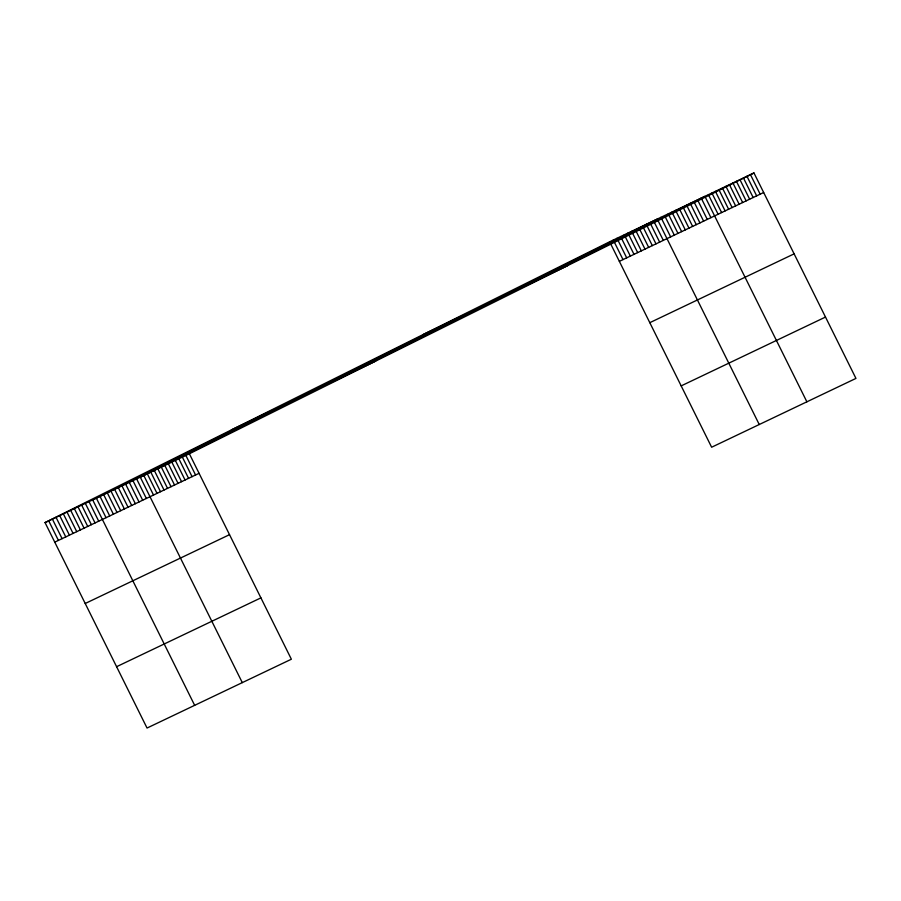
<?xml version="1.0" encoding="UTF-8"?>
<svg xmlns="http://www.w3.org/2000/svg" width="901" height="901" viewBox="0 0 901 901"><rect width="100%" height="100%" fill="white"/><g stroke="black" fill="none" stroke-linecap="round" stroke-linejoin="round"><path stroke-width="1.35" d="M45.05 522.591L189.368 453.766L291.361 659.217L147.043 728.042L45.05 522.591L609.639 241.783L753.957 172.958L855.95 378.409L711.632 447.234L609.639 241.783M189.368 453.766L753.957 172.958M423.324 334.451L567.653 265.615M231.366 429.923L375.683 361.098M619.347 261.346L763.665 192.51M54.758 542.154L199.076 473.318M649.801 322.682L794.119 253.857M85.212 603.501L229.53 534.665M681.179 385.887L825.496 317.062M116.589 666.706L260.907 597.87M750.454 174.625L760.162 194.177M746.952 176.292L756.66 195.855M743.449 177.97L753.157 197.522M739.946 179.637L749.655 199.2M736.432 181.315L746.141 200.867M732.93 182.982L742.638 202.545M729.427 184.649L739.135 204.212M725.924 186.327L735.633 205.879M722.422 187.994L732.13 207.557M718.908 189.672L728.616 209.223M715.405 191.339L725.114 210.902M711.903 193.017L721.611 212.568M708.4 194.684L718.108 214.247M806.879 401.812L704.897 196.35L140.297 477.17L242.29 682.62M701.226 198.107L710.934 217.659M697.565 199.853L707.274 219.405M693.905 201.599L703.613 221.15M690.234 203.344L699.942 222.907M686.573 205.09L696.282 224.653M682.913 206.836L692.621 226.399M679.253 208.581L688.961 228.144M675.581 210.338L685.289 229.89M671.921 212.084L681.629 231.636M668.26 213.83L677.969 233.382M664.589 215.576L674.297 235.127M660.929 217.321L670.637 236.884M759.25 424.517L657.268 219.067L92.679 499.875L194.661 705.337M653.608 220.813L663.316 240.376M649.936 222.57L659.645 242.121M646.276 224.315L655.984 243.867M642.616 226.061L652.324 245.613M638.944 227.807L648.652 247.358M635.284 229.552L644.992 249.115M631.624 231.298L641.332 250.861M627.963 233.044L637.671 252.607M624.292 234.801L634 254.352M620.631 236.546L630.34 256.098M616.971 238.292L626.679 257.844M613.299 240.038L623.008 259.589M185.865 455.433L195.573 474.996M182.362 457.111L192.071 476.663M178.86 458.778L188.568 478.33M175.357 460.445L185.065 480.008M171.843 462.123L181.551 481.675M168.341 463.79L178.049 483.353M164.838 465.468L174.546 485.02M161.335 467.135L171.044 486.698M157.833 468.813L167.541 488.365M154.319 470.48L164.027 490.031M150.816 472.147L160.524 491.709M147.314 473.825L157.022 493.376M143.811 475.491L153.519 495.054M136.637 478.915L146.345 498.467M132.976 480.661L142.685 500.213M129.316 482.407L139.024 501.97M125.644 484.152L135.353 503.715M121.984 485.898L131.692 505.461M118.324 487.644L128.032 507.207M114.652 489.401L124.361 508.952M110.992 491.146L120.7 510.698M107.332 492.892L117.04 512.444M103.671 494.638L113.38 514.201M100 496.383L109.708 515.946M96.339 498.129L106.048 517.692M89.008 501.632L98.716 521.183M85.347 503.377L95.056 522.929M81.687 505.123L91.395 524.675M78.027 506.869L87.735 526.432M74.355 508.615L84.063 528.177M70.695 510.36L80.403 529.923M67.034 512.106L76.743 531.669M63.363 513.863L73.071 533.415M59.703 515.609L69.411 535.16M56.042 517.354L65.75 536.906M52.382 519.1L62.09 538.652M48.71 520.846L58.419 540.409"/></g></svg>
